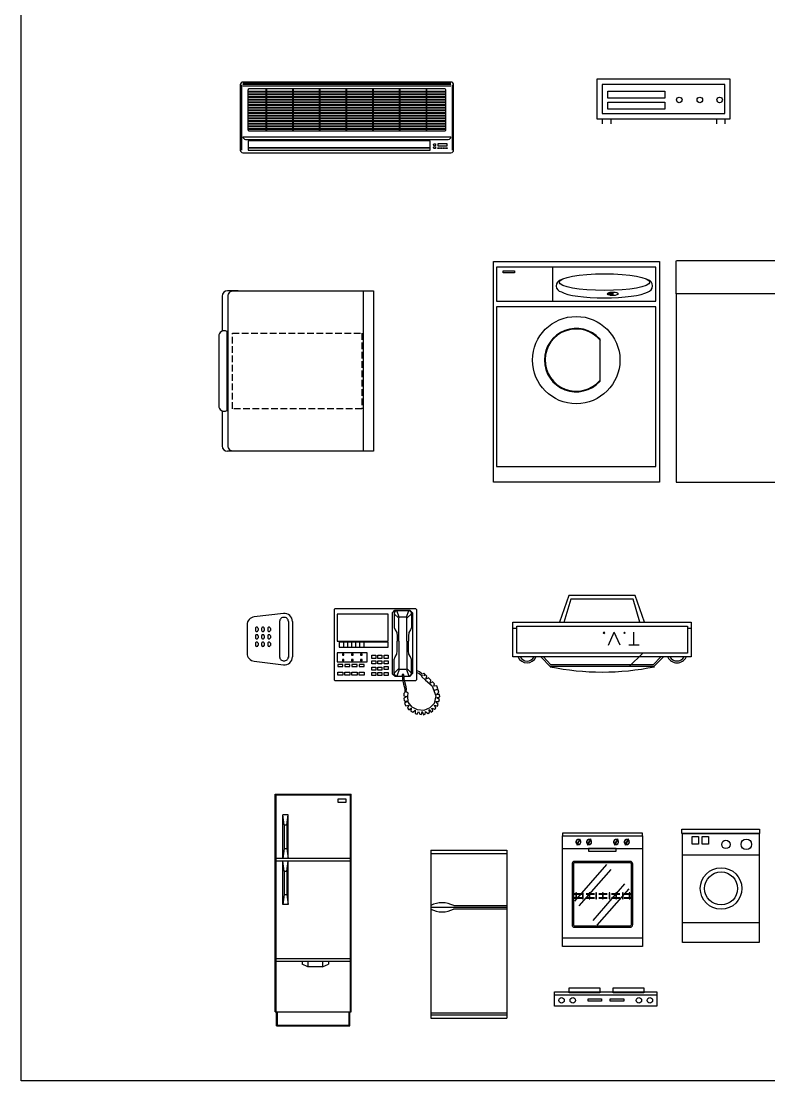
# Model space of a CAD drawing. Extents: x -42728 to 99010, y -18674 to 47645.
# Drawn here: x 39780 to 42583, y 21483 to 25458 of the extents above; entities that cross this region are included whole.
import ezdxf
from ezdxf.enums import TextEntityAlignment as Align

# ---------------------------------------------------------------- set-up
doc = ezdxf.new("R2010")
doc.units = 0
doc.header["$LTSCALE"] = 100
doc.header["$MEASUREMENT"] = 0
doc.linetypes.add('DASH', pattern=[0.35, 0.25, -0.1])
doc.linetypes.add('HIDDEN', pattern=[9.525, 6.35, -3.175])
doc.layers.get('0').update_dxf_attribs({"linetype": 'CONTINUOUS'})
for name, color, linetype in [('00-ELE', 2, 'CONTINUOUS'), ('1', 1, 'CONTINUOUS'), ('2', 3, 'CONTINUOUS'), ('A-FURN', 7, 'CONTINUOUS'), ('ELEC', 7, 'CONTINUOUS'), ('NEW', 140, 'CONTINUOUS'), ('PUB_TEXT', 7, 'CONTINUOUS'), ('SAN', 1, 'CONTINUOUS'), ('WINDOW', 2, 'CONTINUOUS'), ('图层4', 4, 'CONTINUOUS'), ('家具', 223, 'CONTINUOUS'), ('家具细线', 8, 'CONTINUOUS'), ('电气', 2, 'CONTINUOUS')]:
    doc.layers.add(name, color=color, linetype=linetype)
doc.styles.add('COMPLEX', font='COMPLEX')

# ---------------------------------------------------------------- blocks, each defined once
blk = doc.blocks.new('A$C632E1B25')
at = {"layer": '图层4'}
for p, q in [((0, 235.8), (20, 235.8)), ((935.1, 235.8), (955.1, 235.8)), ((622.1, 29.2), (694.8, 101.9))]:
    blk.add_line(p, q, dxfattribs=at)
at = {"layer": '家具细线'}
for p, q in [((298.7, 410), (249.9, 266.8)), ((655.1, 410), (298.7, 410)), ((703.8, 266.8), (655.1, 410)), ((309.6, 390), (272.4, 264.9)), ((644.1, 390), (309.6, 390)), ((680.3, 266.5), (644.1, 390)), ((0, 266.5), (955.1, 266.5)), ((0, 81.9), (0, 266.5)), ((20, 246.5), (935.1, 246.5)), ((20, 101.9), (20, 246.5)), ((935.1, 246.5), (935.1, 101.9)), ((955.1, 266.5), (955.1, 81.9)), ((955.1, 81.9), (0, 81.9)), ((935.1, 101.9), (20, 101.9)), ((199.4, 29.2), (150.6, 79.9)), ((203.7, 39.2), (162.9, 81.6)), ((791.6, 81.7), (750.7, 39.2)), ((803.8, 79.9), (754.9, 29.2)), ((754.9, 29.2), (199.4, 29.2)), ((750.7, 39.2), (203.7, 39.2))]:
    blk.add_line(p, q, dxfattribs=at)
for centre, radius, start, end in [((75.4, 101.2), 52.2, 204.162, 335.838), ((75.4, 101.2), 42.2, 208.5636, 332.8982), ((878.6, 103.2), 54.1, 205.5026, 334.4974), ((878.6, 103.2), 44.1, 210.0485, 330.7602), ((478, 1386.9), 1386.9, 258.3881, 281.6119)]:
    blk.add_arc(centre, radius, start, end, dxfattribs=at)
at = {"layer": '家具细线', "style": 'COMPLEX', "width": 1.227223}
blk.add_text('T.V.', height=69.47, rotation=180, dxfattribs=at).set_placement((679.2, 212.8), (468, 212.8), align=Align.FIT)
blk = doc.blocks.new('A$C6A691AAF')
at = {"layer": '00-ELE', "xscale": 0.7, "yscale": 0.7, "zscale": 0.7}
blk.add_blockref('A$C632E1B25', (0, -19.9), dxfattribs=at)
blk = doc.blocks.new('洗衣机正面')
at = {"color": 4}
for p, q in [((-311.5, 827.3), (311.5, 827.3)), ((-311.5, 0), (-311.5, 827.3)), ((297.4, 806.7), (-299.7, 806.7)), ((-299.7, 806.7), (-299.7, 679.4)), ((-89.2, 679.4), (-89.2, 806.7)), ((297.4, 679.4), (297.4, 806.7)), ((311.5, 827.3), (311.5, 0)), ((-275, 785.1), (-275, 793.2)), ((-275, 793.2), (-232.9, 793.2)), ((-232.9, 785.1), (-275, 785.1)), ((-232.9, 793.2), (-232.9, 785.1)), ((-299.7, 679.4), (297.4, 679.4)), ((136.5, 713.1), (136.5, 700.2)), ((297.4, 658.1), (-299.7, 658.1)), ((-299.7, 658.1), (-299.7, 58.3)), ((297.4, 58.3), (297.4, 658.1)), ((87.3, 537.6), (87.3, 378.3)), ((-299.7, 58.3), (297.4, 58.3)), ((311.5, 0), (-311.5, 0))]:
    blk.add_line(p, q, dxfattribs=at)
at = {"color": 9}
for p, q in [((116.3, 706.9), (119.6, 710.2)), ((119.2, 703.3), (116.3, 706.2)), ((121.6, 702.3), (116.4, 707.5)), ((116.5, 705.7), (121.9, 711.2)), ((117, 704.9), (123.9, 711.7)), ((123.7, 701.7), (117, 708.4)), ((125.5, 701.2), (117.7, 709.1)), ((117.8, 704.2), (125.7, 712.2)), ((127.2, 700.9), (118.5, 709.6)), ((118.6, 703.6), (127.5, 712.5)), ((128.9, 700.7), (119.4, 710.2)), ((119.5, 703.1), (129.1, 712.7)), ((130.5, 700.5), (120.4, 710.6)), ((120.5, 702.7), (130.7, 712.9)), ((132, 700.4), (121.4, 711)), ((121.5, 702.3), (132.2, 713)), ((133.5, 700.3), (122.5, 711.3)), ((122.6, 702), (133.7, 713.1)), ((135, 700.2), (123.6, 711.7)), ((123.7, 701.7), (135.2, 713.1)), ((136.4, 700.2), (124.7, 711.9)), ((124.9, 701.4), (136.5, 713)), ((136.5, 701.6), (125.9, 712.2)), ((126, 701.1), (136.5, 711.6)), ((136.5, 703), (127.1, 712.4)), ((127.2, 700.9), (136.5, 710.2)), ((136.5, 704.4), (128.3, 712.6)), ((128.5, 700.7), (136.5, 708.8)), ((136.5, 705.8), (129.5, 712.8)), ((129.7, 700.6), (136.5, 707.3)), ((136.5, 707.2), (130.8, 712.9)), ((131, 700.4), (136.5, 705.9)), ((136.5, 708.7), (132.1, 713)), ((132.3, 700.3), (136.5, 704.5)), ((136.5, 710.1), (133.5, 713.1)), ((133.6, 700.3), (136.5, 703.1)), ((136.5, 711.5), (134.8, 713.1)), ((135, 700.2), (136.5, 701.7)), ((136.5, 712.9), (136.2, 713.1)), ((136.4, 700.2), (136.5, 700.3))]:
    blk.add_line(p, q, dxfattribs=at)
at = {"color": 4}
blk.add_circle((-1.2, 457.9), 163.8, dxfattribs=at)
for centre, radius, start, end in [((-53.1, 736.4), 23.2, 102.3971, 260.754), ((260.7, 736.5), 23.9, 283.7281, 74.7581), ((-1.2, 457.9), 119.1, 41.9838, 318.0162), ((-1.2, 457.9), 116.7, 38.9129, 319.319)]:
    blk.add_arc(centre, radius, start, end, dxfattribs=at)
for centre, major_axis, ratio in [((104.9, 750.5), (-169.4, 0), 0.184742), ((136.5, 706.7), (-20.2, 0), 0.319672)]:
    blk.add_ellipse(centre, major_axis=major_axis, ratio=ratio, dxfattribs=at)
blk.add_ellipse((104.9, 722.7), major_axis=(169.4, 0), ratio=0.184742, start_param=3.443368, end_param=5.976176, dxfattribs=at)
blk = doc.blocks.new('洗衣机侧面')
at = {"color": 4}
for p, q in [((-271.9, 706.6), (-271.9, 830.7)), ((-271.4, 831.2), (233.5, 831.2)), ((294.3, 738.7), (252.3, 818.2)), ((271.9, 727.8), (286.8, 727.8)), ((271.9, 706.6), (271.9, 727.8)), ((-271.9, 706.6), (-271.9, 0)), ((271.9, 706.6), (-271.9, 706.6)), ((271.9, 0), (271.9, 706.6)), ((271.9, 61.9), (271.9, 706.6)), ((271.9, 706.6), (298.3, 706.6)), ((298.3, 706.6), (298.3, 61.9)), ((298.3, 61.9), (271.9, 61.9)), ((-271.9, 0), (271.9, 0))]:
    blk.add_line(p, q, dxfattribs=at)
for centre, radius, start, end in [((233.5, 811.2), 20, 20.6615, 90), ((286.8, 735.8), 8, 270, 20.6615), ((304.3, 30), 32.4, 100.6232, 178.5904)]:
    blk.add_arc(centre, radius, start, end, dxfattribs=at)
blk = doc.blocks.new('XYJ02')
at = {"layer": 'ELEC'}
for name, p in [('洗衣机正面', (-311.5, 0)), ('洗衣机侧面', (334.4, 0))]:
    blk.add_blockref(name, p, dxfattribs=at)
blk = doc.blocks.new('XYJ03')
at = {"layer": 'PUB_TEXT', "color": 2}
for p, q in [((-567.3, 281), (-567.3, 149.6)), ((-507, 301), (-547.3, 301)), ((-567.3, -149.6), (-567.3, -281)), ((-485.7, -301), (-547.3, -301))]:
    blk.add_line(p, q, dxfattribs=at)
at = {"layer": 'PUB_TEXT', "color": 3}
blk.add_line((-38.2, 301), (-38.2, -301), dxfattribs=at)
at = {"layer": 'PUB_TEXT', "color": 2}
blk.add_lwpolyline([(0, -301), (-524.9, -301, -0.414214), (-544.9, -281), (-544.9, 281, -0.414214), (-524.9, 301), (0, 301)], format="xyb", close=True, dxfattribs=at)
at = {"layer": 'PUB_TEXT', "color": 3}
blk.add_lwpolyline([(-549.1, -147.7), (-549.1, 0), (-549.1, 147.7), (-550.3, 148.3, 0.574399), (-580.1, 130.9), (-580.1, 0), (-580.1, -130.9, 0.574399), (-550.3, -148.3)], format="xyb", close=True, dxfattribs=at)
at = {"layer": 'PUB_TEXT', "color": 4, "linetype": 'DASH'}
blk.add_lwpolyline([(-528.6, -141.9), (-528.6, 141.9), (-44.1, 141.9), (-44.1, -141.9)], close=True, dxfattribs=at)
at = {"layer": 'PUB_TEXT', "color": 2}
for centre, start, end in [((-547.3, 281), 90, 180), ((-547.3, -281), 180, 270)]:
    blk.add_arc(centre, 20, start, end, dxfattribs=at)
blk = doc.blocks.new('A$C68023722')
at = {"layer": '2', "color": 9}
for p, q in [((20.2, 18.2), (20.2, 0)), ((51.7, 18.2), (51.7, 0)), ((448.3, 18.2), (448.3, 0)), ((479.8, 18.2), (479.8, 0))]:
    blk.add_line(p, q, dxfattribs=at)
for points in [[(0, 166.8), (0, 18.2), (500, 18.2), (500, 166.8)], [(20, 146.8), (20, 38.2), (480, 38.2), (480, 146.8)], [(41.2, 122.3), (254.4, 122.3), (254.4, 96), (41.2, 96)], [(41.2, 81), (254.4, 81), (254.4, 54.7), (41.2, 54.7)]]:
    blk.add_lwpolyline(points, close=True, dxfattribs=at)
for centre in [(308.8, 89.4), (385.9, 89.4), (460.1, 89.4)]:
    blk.add_circle(centre, 10.3, dxfattribs=at)
blk = doc.blocks.new('KT01')
h = blk.add_hatch()
h.set_pattern_fill('U', color=9, scale=100, angle=90, style=0, pattern_type=0)
h.set_pattern_definition([(90, (-1, 80.81), (-100, 6e-15), [])])
h.paths.add_polyline_path([(369, 88.8), (-371, 88.8), (-371, 85.8, 0.414214), (-366, 80.8), (364, 80.8, 0.414214), (369, 85.8)])
h.paths.add_polyline_path([(369, 98.8), (-371, 98.8), (-371, 90.8), (369, 90.8)])
h.paths.add_polyline_path([(369, 108.8), (-371, 108.8), (-371, 100.8), (369, 100.8)])
h.paths.add_polyline_path([(369, 118.8), (-371, 118.8), (-371, 110.8), (369, 110.8)])
h.paths.add_polyline_path([(369, 128.8), (-371, 128.8), (-371, 120.8), (369, 120.8)])
h.paths.add_polyline_path([(369, 138.8), (-371, 138.8), (-371, 130.8), (369, 130.8)])
h.paths.add_polyline_path([(369, 148.8), (-371, 148.8), (-371, 140.8), (369, 140.8)])
h.paths.add_polyline_path([(369, 158.8), (-371, 158.8), (-371, 150.8), (369, 150.8)])
h.paths.add_polyline_path([(369, 168.8), (-371, 168.8), (-371, 160.8), (369, 160.8)])
h.paths.add_polyline_path([(369, 178.8), (-371, 178.8), (-371, 170.8), (369, 170.8)])
h.paths.add_polyline_path([(369, 188.8), (-371, 188.8), (-371, 180.8), (369, 180.8)])
h.paths.add_polyline_path([(369, 198.8), (-371, 198.8), (-371, 190.8), (369, 190.8)])
h.paths.add_polyline_path([(369, 208.8), (-371, 208.8), (-371, 200.8), (369, 200.8)])
h.paths.add_polyline_path([(369, 218.8), (-371, 218.8), (-371, 210.8), (369, 210.8)])
h.paths.add_polyline_path([(369, 228.8), (-371, 228.8), (-371, 220.8), (369, 220.8)])
h.paths.add_polyline_path([(364, 240.8), (-366, 240.8, 0.414214), (-371, 235.8), (-371, 230.8), (369, 230.8), (369, 235.8, 0.414214)])
h = blk.add_hatch()
h.set_pattern_fill('U', color=9, scale=100, angle=90, style=0, pattern_type=0)
h.set_pattern_definition([(90, (1, 80.81), (-100, 6e-15), [])])
h.paths.add_polyline_path([(371, 88.8), (-369, 88.8), (-369, 85.8, 0.414214), (-364, 80.8), (366, 80.8, 0.414214), (371, 85.8)])
h.paths.add_polyline_path([(371, 98.8), (-369, 98.8), (-369, 90.8), (371, 90.8)])
h.paths.add_polyline_path([(371, 108.8), (-369, 108.8), (-369, 100.8), (371, 100.8)])
h.paths.add_polyline_path([(371, 118.8), (-369, 118.8), (-369, 110.8), (371, 110.8)])
h.paths.add_polyline_path([(371, 128.8), (-369, 128.8), (-369, 120.8), (371, 120.8)])
h.paths.add_polyline_path([(371, 138.8), (-369, 138.8), (-369, 130.8), (371, 130.8)])
h.paths.add_polyline_path([(371, 148.8), (-369, 148.8), (-369, 140.8), (371, 140.8)])
h.paths.add_polyline_path([(371, 158.8), (-369, 158.8), (-369, 150.8), (371, 150.8)])
h.paths.add_polyline_path([(371, 168.8), (-369, 168.8), (-369, 160.8), (371, 160.8)])
h.paths.add_polyline_path([(371, 178.8), (-369, 178.8), (-369, 170.8), (371, 170.8)])
h.paths.add_polyline_path([(371, 188.8), (-369, 188.8), (-369, 180.8), (371, 180.8)])
h.paths.add_polyline_path([(371, 198.8), (-369, 198.8), (-369, 190.8), (371, 190.8)])
h.paths.add_polyline_path([(371, 208.8), (-369, 208.8), (-369, 200.8), (371, 200.8)])
h.paths.add_polyline_path([(371, 218.8), (-369, 218.8), (-369, 210.8), (371, 210.8)])
h.paths.add_polyline_path([(371, 228.8), (-369, 228.8), (-369, 220.8), (371, 220.8)])
h.paths.add_polyline_path([(366, 240.8), (-364, 240.8, 0.414214), (-369, 235.8), (-369, 230.8), (371, 230.8), (371, 235.8, 0.414214)])
at = {"color": 9}
for p, q in [((-395, 255), (-395, 10)), ((-390, 263.8), (390, 263.8)), ((-390, 262.2), (390, 262.2)), ((-390, 260.5), (390, 260.5)), ((-390, 257.3), (390, 257.3)), ((-390, 251.5), (390, 251.5)), ((395, 255), (395, 10)), ((-370, 230.8), (370, 230.8)), ((-370, 228.8), (370, 228.8)), ((-370, 220.8), (370, 220.8)), ((-370, 218.8), (370, 218.8)), ((-370, 210.8), (370, 210.8)), ((-370, 208.8), (370, 208.8)), ((-370, 200.8), (370, 200.8)), ((-370, 198.8), (370, 198.8)), ((-370, 190.8), (370, 190.8)), ((-370, 188.8), (370, 188.8)), ((-370, 180.8), (370, 180.8)), ((-370, 178.8), (370, 178.8)), ((-370, 170.8), (370, 170.8)), ((-370, 168.8), (370, 168.8)), ((-370, 160.8), (370, 160.8)), ((-370, 158.8), (370, 158.8)), ((-370, 150.8), (370, 150.8)), ((-370, 148.8), (370, 148.8)), ((-370, 140.8), (370, 140.8)), ((-370, 138.8), (370, 138.8)), ((-370, 130.8), (370, 130.8)), ((-370, 128.8), (370, 128.8)), ((-370, 120.8), (370, 120.8)), ((-370, 118.8), (370, 118.8)), ((-370, 110.8), (370, 110.8)), ((-370, 108.8), (370, 108.8)), ((-370, 100.8), (370, 100.8)), ((-370, 98.8), (370, 98.8)), ((-370, 90.8), (370, 90.8)), ((-370, 88.8), (370, 88.8)), ((-390, 60), (390, 60)), ((-380, 50), (380, 50))]:
    blk.add_line(p, q, dxfattribs=at)
at = {"color": 2}
blk.add_lwpolyline([(-390, 0), (390, 0, 0.414214), (400, 10), (400, 255, 0.414214), (390, 265), (-390, 265, 0.414214), (-400, 255), (-400, 10, 0.414214)], format="xyb", close=True, dxfattribs=at)
at = {"color": 9}
blk.add_lwpolyline([(-365, 240.8), (365, 240.8, -0.414214), (370, 235.8), (370, 85.8, -0.414214), (365, 80.8), (-365, 80.8, -0.414214), (-370, 85.8), (-370, 235.8, -0.414214)], format="xyb", close=True, dxfattribs=at)
for points in [[(-370, 45), (-370, 10), (311.9, 10), (311.9, 45)], [(341, 26.1), (375.5, 26.1), (375.5, 33.8), (341, 33.8)], [(341, 18.7), (347, 18.7), (347, 16.4), (341, 16.4)], [(350.6, 18.7), (356.6, 18.7), (356.6, 16.4), (350.6, 16.4)], [(360.2, 18.7), (366.2, 18.7), (366.2, 16.4), (360.2, 16.4)], [(369.5, 18.7), (375.6, 18.7), (375.6, 16.4), (369.5, 16.4)]]:
    blk.add_lwpolyline(points, close=True, dxfattribs=at)
for points in [[(-370, 20), (311.9, 20)], [(-370, 18), (311.9, 18)]]:
    blk.add_lwpolyline(points, dxfattribs=at)
for centre in [(328.7, 30.2), (328.7, 19)]:
    blk.add_circle(centre, 3.75, dxfattribs=at)
for centre, start, end in [((-380, 60), 180, 270), ((380, 60), 270, 0)]:
    blk.add_arc(centre, 10, start, end, dxfattribs=at)
blk.add_solid([(341, 18.7), (341, 16.4), (347, 18.7), (347, 16.4)], dxfattribs=at)
blk = doc.blocks.new('A$C70887222')
at = {"layer": '电气', "color": 4, "linetype": 'ByBlock'}
for p, q in [((3.9, 398, 0), (0.1, 394.2, 0)), ((3.9, 398, 0), (304.9, 397.9, 0)), ((304.9, 397.9, 0), (308.7, 394.1, 0)), ((0.1, 394.2, 0), (0, 131.3, 0)), ((308.7, 394.1, 0), (308.6, 131.2, 0)), ((0, 131.3, 0), (3.8, 127.5, 0)), ((257.1, 127.4, 0), (3.8, 127.5, 0)), ((304.8, 127.4, 0), (263.7, 127.4, 0)), ((308.6, 131.2, 0), (304.8, 127.4, 0))]:
    blk.add_line(p, q, dxfattribs=at)
at = {"layer": '电气', "color": 3, "linetype": 'ByBlock'}
for p, q in [((202, 377, 0), (11.5, 377, 0)), ((11.5, 377, 0), (11.5, 276.1, 0)), ((202, 276, 0), (202, 377, 0)), ((219.1, 382.7, 0), (226.7, 392.2, 0)), ((219.1, 152.2, 0), (219.1, 382.7, 0)), ((226.7, 386.5, 0), (224.8, 378.9, 0)), ((224.8, 378.9, 0), (242, 361.8, 0)), ((224.8, 378.9, 0), (224.8, 327.5, 0)), ((226.7, 392.2, 0), (283.9, 392.2, 0)), ((234.4, 390.3, 0), (226.7, 386.5, 0)), ((243.9, 365.6, 0), (234.4, 390.3, 0)), ((234.4, 390.3, 0), (280.1, 390.3, 0)), ((242, 361.8, 0), (243.9, 365.6, 0)), ((242, 276, 0), (242, 361.8, 0)), ((270.6, 365.6, 0), (243.9, 365.6, 0)), ((270.6, 365.6, 0), (280.1, 390.3, 0)), ((272.5, 361.8, 0), (270.6, 365.6, 0)), ((272.4, 276, 0), (272.5, 361.8, 0)), ((289.6, 378.9, 0), (272.5, 361.8, 0)), ((280.1, 390.3, 0), (287.7, 386.5, 0)), ((283.9, 392.2, 0), (293.4, 382.7, 0)), ((287.7, 386.5, 0), (289.6, 378.9, 0)), ((289.6, 378.9, 0), (289.6, 327.5, 0)), ((293.4, 382.7, 0), (293.4, 154.1, 0)), ((224.8, 327.5, 0), (228.6, 317.9, 0)), ((228.6, 317.9, 0), (234.4, 308.4, 0)), ((289.6, 327.5, 0), (285.8, 317.9, 0)), ((234.4, 308.4, 0), (236.3, 295.1, 0)), ((236.3, 295.1, 0), (236.2, 276, 0)), ((280.1, 308.4, 0), (278.2, 295.1, 0)), ((278.2, 295.1, 0), (278.2, 276, 0)), ((285.8, 317.9, 0), (280.1, 308.4, 0)), ((11.5, 276.1, 0), (202, 276, 0)), ((202, 272.2, 0), (19.1, 272.3, 0)), ((19.1, 272.3, 0), (19.1, 253.2, 0)), ((19.1, 253.2, 0), (202, 253.2, 0)), ((34.3, 272.3, 0), (34.3, 253.2, 0)), ((49.6, 272.3, 0), (49.6, 253.2, 0)), ((64.8, 272.3, 0), (64.8, 253.2, 0)), ((80, 272.3, 0), (80, 253.2, 0)), ((95.3, 272.3, 0), (95.3, 253.2, 0)), ((110.5, 272.3, 0), (110.5, 253.2, 0)), ((202, 253.2, 0), (202, 272.2, 0)), ((234.3, 226.5, 0), (236.2, 239.8, 0)), ((236.2, 239.8, 0), (236.2, 276, 0)), ((242, 276, 0), (241.9, 173.2, 0)), ((272.4, 276, 0), (272.4, 173.2, 0)), ((278.2, 239.8, 0), (278.2, 276, 0)), ((280.1, 226.5, 0), (278.2, 239.8, 0)), ((11.5, 232.3, 0), (11.4, 198, 0)), ((123.8, 232.2, 0), (11.5, 232.3, 0)), ((36.2, 228.5, 0), (30.5, 228.5, 0)), ((30.5, 228.5, 0), (30.5, 222.7, 0)), ((30.5, 222.7, 0), (36.2, 222.7, 0)), ((30.5, 207.5, 0), (30.5, 201.8, 0)), ((36.2, 207.5, 0), (30.5, 207.5, 0)), ((30.5, 201.8, 0), (36.2, 201.8, 0)), ((36.2, 222.7, 0), (36.2, 228.5, 0)), ((36.2, 201.8, 0), (36.2, 207.5, 0)), ((64.8, 228.4, 0), (64.8, 222.7, 0)), ((70.5, 228.4, 0), (64.8, 228.4, 0)), ((64.8, 222.7, 0), (70.5, 222.7, 0)), ((64.8, 207.5, 0), (64.8, 201.8, 0)), ((70.5, 207.5, 0), (64.8, 207.5, 0)), ((64.8, 201.8, 0), (70.5, 201.8, 0)), ((70.5, 222.7, 0), (70.5, 228.4, 0)), ((70.5, 201.8, 0), (70.5, 207.5, 0)), ((99.1, 228.4, 0), (99.1, 222.7, 0)), ((104.8, 228.4, 0), (99.1, 228.4, 0)), ((99.1, 222.7, 0), (104.8, 222.7, 0)), ((99.1, 207.5, 0), (99.1, 201.8, 0)), ((104.8, 207.5, 0), (99.1, 207.5, 0)), ((99.1, 201.8, 0), (104.8, 201.8, 0)), ((104.8, 222.7, 0), (104.8, 228.4, 0)), ((104.8, 201.8, 0), (104.8, 207.5, 0)), ((123.8, 198, 0), (123.8, 232.2, 0)), ((141, 222.7, 0), (156.2, 222.7, 0)), ((141, 211.3, 0), (141, 222.7, 0)), ((156.2, 211.3, 0), (141, 211.3, 0)), ((141, 201.8, 0), (156.2, 201.8, 0)), ((141, 190.3, 0), (141, 201.8, 0)), ((156.2, 222.7, 0), (156.2, 211.3, 0)), ((156.2, 201.8, 0), (156.2, 190.3, 0)), ((163.8, 211.3, 0), (163.8, 222.7, 0)), ((163.8, 222.7, 0), (179.1, 222.7, 0)), ((179.1, 211.3, 0), (163.8, 211.3, 0)), ((163.8, 201.8, 0), (179.1, 201.8, 0)), ((163.8, 190.3, 0), (163.8, 201.8, 0)), ((179.1, 222.7, 0), (179.1, 211.3, 0)), ((179.1, 201.8, 0), (179.1, 190.3, 0)), ((186.7, 222.7, 0), (201.9, 222.7, 0)), ((186.7, 211.3, 0), (186.7, 222.7, 0)), ((201.9, 211.3, 0), (186.7, 211.3, 0)), ((186.7, 201.8, 0), (201.9, 201.7, 0)), ((186.7, 190.3, 0), (186.7, 201.8, 0)), ((201.9, 222.7, 0), (201.9, 211.3, 0)), ((201.9, 201.7, 0), (201.9, 190.3, 0)), ((224.8, 207.5, 0), (228.6, 217, 0)), ((224.8, 156, 0), (224.8, 207.5, 0)), ((228.6, 217, 0), (234.3, 226.5, 0)), ((285.8, 217, 0), (280.1, 226.5, 0)), ((289.6, 207.4, 0), (285.8, 217, 0)), ((289.6, 156, 0), (289.6, 207.4, 0)), ((11.4, 198, 0), (123.8, 198, 0)), ((32.4, 188.4, 0), (13.3, 188.5, 0)), ((13.3, 188.5, 0), (13.3, 180.8, 0)), ((13.3, 180.8, 0), (32.4, 180.8, 0)), ((13.3, 148.4, 0), (13.3, 159.9, 0)), ((13.3, 159.9, 0), (32.4, 159.9, 0)), ((32.4, 180.8, 0), (32.4, 188.4, 0)), ((32.4, 159.9, 0), (32.4, 148.4, 0)), ((59.1, 188.4, 0), (40, 188.4, 0)), ((40, 188.4, 0), (40, 180.8, 0)), ((40, 180.8, 0), (59.1, 180.8, 0)), ((40, 148.4, 0), (40, 159.9, 0)), ((40, 159.9, 0), (59.1, 159.9, 0)), ((59.1, 180.8, 0), (59.1, 188.4, 0)), ((59.1, 159.9, 0), (59.1, 148.4, 0)), ((85.7, 188.4, 0), (66.7, 188.4, 0)), ((66.7, 188.4, 0), (66.7, 180.8, 0)), ((66.7, 180.8, 0), (85.7, 180.8, 0)), ((66.7, 148.4, 0), (66.7, 159.9, 0)), ((66.7, 159.9, 0), (85.7, 159.9, 0)), ((85.7, 180.8, 0), (85.7, 188.4, 0)), ((85.7, 159.9, 0), (85.7, 148.4, 0)), ((93.3, 148.4, 0), (93.4, 159.9, 0)), ((93.4, 188.4, 0), (93.4, 180.8, 0)), ((112.4, 188.4, 0), (93.4, 188.4, 0)), ((93.4, 180.8, 0), (112.4, 180.8, 0)), ((93.4, 159.9, 0), (112.4, 159.9, 0)), ((112.4, 180.8, 0), (112.4, 188.4, 0)), ((112.4, 159.9, 0), (112.4, 148.4, 0)), ((156.2, 190.3, 0), (141, 190.3, 0)), ((141, 167.5, 0), (141, 178.9, 0)), ((141, 178.9, 0), (156.2, 178.9, 0)), ((156.2, 167.5, 0), (141, 167.5, 0)), ((156.2, 178.9, 0), (156.2, 167.5, 0)), ((179.1, 190.3, 0), (163.8, 190.3, 0)), ((163.8, 167.5, 0), (163.8, 178.9, 0)), ((163.8, 178.9, 0), (179.1, 178.9, 0)), ((179.1, 167.5, 0), (163.8, 167.5, 0)), ((179.1, 178.9, 0), (179.1, 167.5, 0)), ((201.9, 190.3, 0), (186.7, 190.3, 0)), ((186.7, 169.4, 0), (186.7, 180.8, 0)), ((186.7, 180.8, 0), (201.9, 180.8, 0)), ((201.9, 169.4, 0), (186.7, 169.4, 0)), ((201.9, 180.8, 0), (201.9, 169.4, 0)), ((224.8, 156, 0), (241.9, 173.2, 0)), ((243.8, 169.4, 0), (234.3, 144.6, 0)), ((241.9, 173.2, 0), (243.8, 169.4, 0)), ((270.5, 169.4, 0), (243.8, 169.4, 0)), ((272.4, 173.2, 0), (270.5, 169.4, 0)), ((270.5, 169.4, 0), (280, 144.6, 0)), ((289.6, 156, 0), (272.4, 173.2, 0)), ((320, 161.3, 0), (308.6, 165.5, 0)), ((325.4, 155.9, 0), (320, 161.3, 0)), ((32.4, 148.4, 0), (13.3, 148.4, 0)), ((59.1, 148.4, 0), (40, 148.4, 0)), ((85.7, 148.4, 0), (66.7, 148.4, 0)), ((112.4, 148.4, 0), (93.3, 148.4, 0)), ((141, 157.9, 0), (156.2, 157.9, 0)), ((141, 146.5, 0), (141, 157.9, 0)), ((156.2, 146.5, 0), (141, 146.5, 0)), ((156.2, 157.9, 0), (156.2, 146.5, 0)), ((163.8, 157.9, 0), (179.1, 157.9, 0)), ((163.8, 146.5, 0), (163.8, 157.9, 0)), ((179.1, 146.5, 0), (163.8, 146.5, 0)), ((179.1, 157.9, 0), (179.1, 146.5, 0)), ((186.7, 146.5, 0), (186.7, 157.9, 0)), ((186.7, 157.9, 0), (201.9, 157.9, 0)), ((201.9, 146.5, 0), (186.7, 146.5, 0)), ((201.9, 157.9, 0), (201.9, 146.5, 0)), ((228.6, 142.7, 0), (219.1, 152.2, 0)), ((226.7, 148.4, 0), (224.8, 156, 0)), ((234.3, 144.6, 0), (226.7, 148.4, 0)), ((255.4, 142.7, 0), (228.6, 142.7, 0)), ((234.3, 144.6, 0), (255.4, 144.6, 0)), ((261, 150.3, 0), (255.3, 150.3, 0)), ((255.3, 150.3, 0), (255.5, 133.9, 0)), ((255.5, 133.9, 0), (260.2, 114.6, 0)), ((262.1, 135, 0), (261, 150.3, 0)), ((261.4, 144.6, 0), (280, 144.6, 0)), ((283.8, 142.7, 0), (261.5, 142.7, 0)), ((264.8, 122.7, 0), (262.1, 135, 0)), ((269.4, 104.6, 0), (264.8, 122.7, 0)), ((280, 144.6, 0), (287.7, 148.4, 0)), ((293.4, 154.1, 0), (283.8, 142.7, 0)), ((287.7, 148.4, 0), (289.6, 156, 0)), ((308.6, 157.9, 0), (317, 155.6, 0)), ((317, 155.6, 0), (324.7, 149.5, 0)), ((324.7, 149.5, 0), (326.8, 146.8, 0)), ((329.4, 152.2, 0), (325.4, 155.9, 0)), ((330.8, 147.2, 0), (326.8, 143.1, 0)), ((326.8, 146.8, 0), (330.8, 147.2, 0)), ((326.8, 143.1, 0), (342.2, 129.4, 0)), ((336.5, 154.9, 0), (329.4, 152.2, 0)), ((339.8, 151.5, 0), (336.5, 154.9, 0)), ((337.2, 145.8, 0), (339.8, 151.5, 0)), ((341.9, 149.5, 0), (337.2, 145.8, 0)), ((346.9, 144.1, 0), (341.9, 149.5, 0)), ((342.2, 129.4, 0), (367.4, 107.9, 0)), ((342.9, 133.1, 0), (346.9, 144.1, 0)), ((353.3, 138.4, 0), (342.9, 133.1, 0)), ((362, 130, 0), (353.3, 138.4, 0)), ((360, 118, 0), (362, 130, 0)), ((368.7, 123.3, 0), (360, 118, 0)), ((376.1, 115.6, 0), (368.7, 123.3, 0)), ((260.2, 114.6, 0), (264.8, 96.5, 0)), ((261.3, 79.9, 0), (260.5, 70.6, 0)), ((265.6, 84.1, 0), (261.3, 79.9, 0)), ((264.8, 96.5, 0), (264.4, 86.4, 0)), ((264.4, 86.4, 0), (265.6, 84.1, 0)), ((270.6, 95.3, 0), (269.4, 104.6, 0)), ((270.2, 85.3, 0), (270.6, 95.3, 0)), ((277.1, 80.3, 0), (270.2, 85.3, 0)), ((275.6, 71.4, 0), (277.1, 80.3, 0)), ((367.7, 107.2, 0), (380.4, 71, 0)), ((373.1, 107.2, 0), (376.1, 115.6, 0)), ((384.7, 108.4, 0), (373.1, 107.2, 0)), ((377, 92.6, 0), (388.1, 96.8, 0)), ((389.3, 93, 0), (377, 92.6, 0)), ((383.9, 76.4, 0), (392, 84.1, 0)), ((388.1, 96.8, 0), (384.7, 108.4, 0)), ((392, 84.1, 0), (389.3, 93, 0)), ((260.5, 70.6, 0), (271.7, 68.7, 0)), ((271.7, 68.7, 0), (260.9, 62.1, 0)), ((260.9, 62.1, 0), (261.7, 51.7, 0)), ((261.7, 51.7, 0), (274, 50.5, 0)), ((274, 50.5, 0), (263.2, 42.1, 0)), ((263.2, 42.1, 0), (268.2, 33.2, 0)), ((277.5, 47.1, 0), (275.6, 71.4, 0)), ((292.1, 28.6, 0), (277.5, 47.1, 0)), ((375, 42, 0), (358.1, 25.5, 0)), ((380.4, 71, 0), (375, 42, 0)), ((390.1, 39.7, 0), (380.8, 50.1, 0)), ((380.8, 50.1, 0), (392.8, 49.8, 0)), ((394.3, 76.4, 0), (383.9, 76.4, 0)), ((384.3, 63.3, 0), (396.2, 66.7, 0)), ((394.3, 57.5, 0), (384.3, 63.3, 0)), ((392.8, 49.8, 0), (394.3, 57.5, 0)), ((396.2, 66.7, 0), (394.3, 76.4, 0)), ((268.2, 33.2, 0), (279.8, 35.5, 0)), ((279.8, 35.5, 0), (274.4, 24.7, 0)), ((274.4, 24.7, 0), (280.2, 17.8, 0)), ((280.2, 17.8, 0), (289.1, 24.3, 0)), ((289.1, 24.3, 0), (287.5, 13.9, 0)), ((287.5, 13.9, 0), (294.8, 9.3, 0)), ((312.6, 17.7, 0), (292.1, 28.6, 0)), ((294.8, 9.3, 0), (304.1, 17, 0)), ((304.1, 17, 0), (302.9, 4.2, 0)), ((302.9, 4.2, 0), (311, 1.9, 0)), ((311, 1.9, 0), (316, 12.3, 0)), ((335.7, 15.8, 0), (312.6, 17.7, 0)), ((316, 12.3, 0), (320.7, 1.9, 0)), ((320.7, 1.9, 0), (327.2, 1.2, 0)), ((327.2, 1.2, 0), (329.9, 12.3, 0)), ((329.9, 12.3, 0), (334.2, 0, 0)), ((334.2, 0, 0), (341.5, 1.9, 0)), ((358.1, 25.5, 0), (335.7, 15.8, 0)), ((341.5, 1.9, 0), (341.9, 12.3, 0)), ((341.9, 12.3, 0), (350.7, 4.6, 0)), ((350.7, 4.6, 0), (356.9, 7.7, 0)), ((355.7, 19.3, 0), (363.8, 9.3, 0)), ((356.9, 7.7, 0), (355.7, 19.3, 0)), ((363.8, 9.3, 0), (370, 14.7, 0)), ((365.4, 25.1, 0), (376.2, 20.4, 0)), ((370, 14.7, 0), (365.4, 25.1, 0)), ((375.8, 35.5, 0), (387, 32, 0)), ((381.2, 25.1, 0), (375.8, 35.5, 0)), ((376.2, 20.4, 0), (381.2, 25.1, 0)), ((387, 32, 0), (390.1, 39.7, 0))]:
    blk.add_line(p, q, dxfattribs=at)
blk = doc.blocks.new('FURN11')
at = {"layer": 'A-FURN', "color": 7}
for p, q in [((-78.5, 103.1), (-188.5, 90.1)), ((-215, 60.3), (-215, -46.3)), ((-183.8, 47.2), (-183.8, 39.4)), ((-173.9, 47.2), (-173.9, 39.4)), ((-160.8, 47.2), (-160.8, 39.4)), ((-150.9, 47.2), (-150.9, 39.4)), ((-137.8, 47.2), (-137.8, 39.4)), ((-127.9, 47.2), (-127.9, 39.4)), ((-93.2, 73.3), (-93.2, -62)), ((-60.2, 73.3), (-60.2, -62)), ((-45, 73.3), (-45, -59.3)), ((-183.8, 19.2), (-183.8, 11.4)), ((-173.9, 19.2), (-173.9, 11.4)), ((-160.8, 19.2), (-160.8, 11.4)), ((-150.9, 19.2), (-150.9, 11.4)), ((-137.8, 19.2), (-137.8, 11.4)), ((-127.9, 19.2), (-127.9, 11.4)), ((-183.8, -8.8), (-183.8, -16.6)), ((-173.9, -8.8), (-173.9, -16.6)), ((-160.8, -8.8), (-160.8, -16.6)), ((-150.9, -8.8), (-150.9, -16.6)), ((-137.8, -8.8), (-137.8, -16.6)), ((-127.9, -8.8), (-127.9, -16.6)), ((-188.5, -76.1), (-78.5, -89.1))]:
    blk.add_line(p, q, dxfattribs=at)
for centre, radius, start, end in [((-185, 60.3), 30, 96.7098, 180), ((-78.5, 73.3), 14.8, 83.2902, 180), ((-75, 73.3), 30, 0, 96.7098), ((-75, 73.3), 14.8, 0, 96.7098), ((-179.3, 47.2), 4.43, 83.2902, 180), ((-179.3, 40.2), 4.43, 180, 276.7098), ((-178.3, 47.2), 4.43, 0, 96.7098), ((-178.3, 40.2), 4.43, 263.2902, 0), ((-156.3, 47.2), 4.43, 83.2902, 180), ((-156.3, 40.2), 4.43, 180, 276.7098), ((-155.3, 47.2), 4.43, 0, 96.7098), ((-155.3, 40.2), 4.43, 263.2902, 0), ((-133.3, 47.2), 4.43, 83.2902, 180), ((-133.3, 40.2), 4.43, 180, 276.7098), ((-132.3, 47.2), 4.43, 0, 96.7098), ((-132.3, 40.2), 4.43, 263.2902, 0), ((-179.3, 19.2), 4.43, 83.2902, 180), ((-179.3, 12.2), 4.43, 180, 276.7098), ((-178.3, 19.2), 4.43, 0, 96.7098), ((-178.3, 12.2), 4.43, 263.2902, 0), ((-156.3, 19.2), 4.43, 83.2902, 180), ((-156.3, 12.2), 4.43, 180, 276.7098), ((-155.3, 19.2), 4.43, 0, 96.7098), ((-155.3, 12.2), 4.43, 263.2902, 0), ((-133.3, 19.2), 4.43, 83.2902, 180), ((-133.3, 12.2), 4.43, 180, 276.7098), ((-132.3, 19.2), 4.43, 0, 96.7098), ((-132.3, 12.2), 4.43, 263.2902, 0), ((-179.3, -8.8), 4.43, 83.2902, 180), ((-179.3, -15.8), 4.43, 180, 276.7098), ((-178.3, -8.8), 4.43, 0, 96.7098), ((-178.3, -15.8), 4.43, 263.2902, 0), ((-156.3, -8.8), 4.43, 83.2902, 180), ((-156.3, -15.8), 4.43, 180, 276.7098), ((-155.3, -8.8), 4.43, 0, 96.7098), ((-155.3, -15.8), 4.43, 263.2902, 0), ((-133.3, -8.8), 4.43, 83.2902, 180), ((-133.3, -15.8), 4.43, 180, 276.7098), ((-132.3, -8.8), 4.43, 0, 96.7098), ((-132.3, -15.8), 4.43, 263.2902, 0), ((-185, -46.3), 30, 180, 263.2902), ((-78.5, -59.3), 14.8, 180, 276.7098), ((-75, -59.3), 30, 263.2902, 0), ((-75, -59.3), 14.8, 263.2902, 0)]:
    blk.add_arc(centre, radius, start, end, dxfattribs=at)
blk = doc.blocks.new('A$C28476DF4')
for name, p in [('A$C70887222', (326.4, 0)), ('FURN11', (215, 276.6))]:
    blk.add_blockref(name, p)
blk = doc.blocks.new('A$C137C05F7')
at = {"layer": '家具', "color": 2}
for p, q in [((0, 106, 0), (0, 1740, 0)), ((0, 1740, 0), (570, 1740, 0)), ((570, 106, 0), (570, 1740, 0)), ((0, 106, 0), (10, 106, 0)), ((10, 0, 0), (10, 106, 0)), ((560, 0, 0), (560, 106, 0)), ((560, 106, 0), (570, 106, 0)), ((10, 0, 0), (560, 0, 0))]:
    blk.add_line(p, q, dxfattribs=at)
at = {"layer": '家具', "color": 9}
for p, q in [((6, 106, 0), (6, 1734, 0)), ((6, 1734, 0), (564, 1734, 0)), ((564, 106, 0), (564, 1734, 0)), ((56, 1257.2, 0), (56, 1584, 0)), ((66, 1509, 0), (56, 1584, 0)), ((96, 1584, 0), (56, 1584, 0)), ((86, 1509, 0), (96, 1584, 0)), ((96, 1257.2, 0), (96, 1584, 0)), ((66, 1509, 0), (66, 1332.2, 0)), ((66, 1509, 0), (86, 1509, 0)), ((86, 1509, 0), (86, 1332.2, 0)), ((66, 1332.2, 0), (56, 1257.2, 0)), ((66, 1332.2, 0), (86, 1332.2, 0)), ((86, 1332.2, 0), (96, 1257.2, 0)), ((564, 1257.2, 0), (6, 1257.2, 0)), ((564, 1237.2, 0), (6, 1237.2, 0)), ((96, 1257.2, 0), (56, 1257.2, 0)), ((56, 910.4, 0), (56, 1237.2, 0)), ((96, 1237.2, 0), (56, 1237.2, 0)), ((66, 1162.2, 0), (56, 1237.2, 0)), ((86, 1162.2, 0), (96, 1237.2, 0)), ((96, 910.4, 0), (96, 1237.2, 0)), ((66, 1162.2, 0), (66, 985.4, 0)), ((66, 1162.2, 0), (86, 1162.2, 0)), ((86, 1162.2, 0), (86, 985.4, 0)), ((66, 985.4, 0), (56, 910.4, 0)), ((66, 985.4, 0), (86, 985.4, 0)), ((86, 985.4, 0), (96, 910.4, 0)), ((96, 910.4, 0), (56, 910.4, 0)), ((564, 502.8, 0), (6, 502.8, 0)), ((564, 482.8, 0), (6, 482.8, 0)), ((201.7, 482.8, 0), (201.7, 462.8, 0)), ((245, 482.8, 0), (245, 442.8, 0)), ((353.4, 482.8, 0), (353.4, 442.8, 0)), ((398.4, 482.8, 0), (398.4, 462.8, 0)), ((245, 442.8, 0), (201.7, 462.8, 0)), ((353.4, 442.8, 0), (245, 442.8, 0)), ((353.4, 442.8, 0), (398.4, 462.8, 0)), ((10, 106, 0), (560, 106, 0)), ((16, 6, 0), (16, 106, 0)), ((554, 6, 0), (554, 106, 0)), ((16, 6, 0), (554, 6, 0))]:
    blk.add_line(p, q, dxfattribs=at)
at = {"layer": '家具', "color": 9, "elevation": 0}
blk.add_lwpolyline([(472.4, 1703.6), (529.8, 1703.6), (529.8, 1676.6), (472.4, 1676.6)], close=True, dxfattribs=at)
blk = doc.blocks.new('A$C32E87DAB')
at = {"layer": '00-ELE', "xscale": 0.5, "yscale": 0.5, "zscale": 0.5}
blk.add_blockref('A$C137C05F7', (0, 0), dxfattribs=at)
blk = doc.blocks.new('A$C6E521649')
at = {"layer": '家具', "color": 2}
for p, q in [((0, 1260), (570, 1260)), ((0, 1260), (0, 0)), ((570, 1260), (570, 0)), ((0, 0), (570, 0))]:
    blk.add_line(p, q, dxfattribs=at)
at = {"layer": '家具', "color": 9}
for p, q in [((0, 1235), (570, 1235)), ((0, 830.6), (570, 830.6)), ((171.1, 817.9), (570, 817.9)), ((171.9, 842.9), (570, 842.9)), ((0, 40), (570, 40)), ((0, 25), (570, 25))]:
    blk.add_line(p, q, dxfattribs=at)
for centre, start, end in [((85.5, 684.3), 61.43496, 118.24896), ((85.5, 977), 241.75104, 298.27388)]:
    blk.add_arc(centre, 180.7, start, end, dxfattribs=at)
blk = doc.blocks.new('A$C779F123D')
at = {"layer": '00-ELE', "xscale": 0.5, "yscale": 0.5, "zscale": 0.5}
blk.add_blockref('A$C6E521649', (0, 0), dxfattribs=at)
blk = doc.blocks.new('A$C4EC722E7')
at = {"layer": 'NEW'}
for p, q in [((0, 733.9), (600, 733.9)), ((0, 63.3), (600, 63.3))]:
    blk.add_line(p, q, dxfattribs=at)
at = {"layer": 'NEW', "color": 1}
for p, q in [((94.6, 340.1), (333.9, 613.8)), ((125.9, 303.9), (365.3, 577.6)), ((229.9, 195), (469.3, 468.8)), ((261.3, 158.8), (500.7, 432.5))]:
    blk.add_line(p, q, dxfattribs=at)
at = {"layer": 'NEW', "color": 1, "linetype": 'HIDDEN', "ltscale": 0.1}
for p, q in [((82.8, 396.7), (517.2, 396.7)), ((82.8, 390.8), (517.2, 390.8)), ((82.8, 367.5), (517.2, 367.5)), ((82.8, 361.7), (517.2, 361.7))]:
    blk.add_line(p, q, dxfattribs=at)
at = {"layer": 'NEW'}
for points in [[(0, 828.5), (600, 828.5), (600, 850), (0, 850)], [(0, 828.5), (600, 828.5), (600, 0), (0, 0)], [(106.1, 763.5), (110.6, 760.9), (134.6, 802.4), (130.1, 805)], [(186.5, 763.5), (191, 760.9), (215, 802.4), (210.5, 805)], [(388.7, 763.5), (393.2, 760.9), (417.2, 802.4), (412.7, 805)], [(469.1, 763.5), (473.6, 760.9), (497.6, 802.4), (493.1, 805)], [(196.7, 715.2), (403.3, 715.2), (403.3, 733.9), (196.7, 733.9)]]:
    blk.add_lwpolyline(points, close=True, dxfattribs=at)
for points in [[(92.8, 142.7), (507.2, 142.7, 0.414214), (527.2, 162.7), (527.2, 617.4, 0.414214), (507.2, 637.4), (92.8, 637.4, 0.414214), (72.8, 617.4), (72.8, 162.7, 0.414214)], [(92.8, 152.7), (507.2, 152.7, 0.414214), (517.2, 162.7), (517.2, 617.4, 0.414214), (507.2, 627.4), (92.8, 627.4, 0.414214), (82.8, 617.4), (82.8, 162.7, 0.414214)]]:
    blk.add_lwpolyline(points, format="xyb", close=True, dxfattribs=at)
at = {"layer": 'NEW', "color": 1, "linetype": 'HIDDEN', "ltscale": 0.1}
for points in [[(99.9, 357.3), (105.1, 357.3), (105.1, 401.7), (99.9, 401.7)], [(149.9, 357.3), (155.1, 357.3), (155.1, 401.7), (149.9, 401.7)], [(199.9, 357.3), (205.1, 357.3), (205.1, 401.7), (199.9, 401.7)], [(249.9, 357.3), (255.1, 357.3), (255.1, 401.7), (249.9, 401.7)], [(299.9, 357.3), (305.1, 357.3), (305.1, 401.7), (299.9, 401.7)], [(349.9, 357.3), (355.1, 357.3), (355.1, 401.7), (349.9, 401.7)], [(399.9, 357.3), (405.1, 357.3), (405.1, 401.7), (399.9, 401.7)], [(449.9, 357.3), (455.1, 357.3), (455.1, 401.7), (449.9, 401.7)], [(499.9, 357.3), (505.1, 357.3), (505.1, 401.7), (499.9, 401.7)]]:
    blk.add_lwpolyline(points, close=True, dxfattribs=at)
at = {"layer": 'NEW'}
for centre, radius, start, end in [((120.4, 783), 19.2, 67.78589, 232.21411), ((120.4, 783), 17.3, 68.63649, 231.36351), ((120.4, 783), 19.2, 247.787, 52.213), ((120.4, 783), 17.3, 248.63773, 51.36227), ((200.8, 783), 19.2, 67.78589, 232.21411), ((200.8, 783), 17.3, 68.63649, 231.36351), ((200.8, 783), 19.2, 247.787, 52.213), ((200.8, 783), 17.3, 248.63773, 51.36227), ((402.9, 783), 19.2, 67.78589, 232.21411), ((402.9, 783), 17.3, 68.63649, 231.36351), ((402.9, 783), 19.2, 247.787, 52.213), ((402.9, 783), 17.3, 248.63773, 51.36227), ((483.3, 783), 19.2, 67.78589, 232.21411), ((483.3, 783), 17.3, 68.63649, 231.36351), ((483.3, 783), 19.2, 247.787, 52.213), ((483.3, 783), 17.3, 248.63773, 51.36227)]:
    blk.add_arc(centre, radius, start, end, dxfattribs=at)
blk = doc.blocks.new('A$C738579F2')
at = {"layer": '00-ELE', "xscale": 0.5, "yscale": 0.5, "zscale": 0.5}
blk.add_blockref('A$C4EC722E7', (0, 0), dxfattribs=at)
blk = doc.blocks.new('A$C6F006D62')
at = {"layer": '1'}
for p, q in [((4.6, 656.3), (577.6, 656.3)), ((4.6, 149.5), (577.6, 149.5))]:
    blk.add_line(p, q, dxfattribs=at)
for points in [[(0, 816.7), (0, 848.7), (582.2, 848.7), (582.2, 816.7)], [(4.6, 0), (4.6, 816.7), (577.6, 816.7), (577.6, 0)], [(75.6, 736.6), (75.6, 793.7), (123.3, 793.7), (123.3, 736.6)], [(151.8, 736.6), (151.8, 793.7), (199.5, 793.7), (199.5, 736.6)]]:
    blk.add_lwpolyline(points, close=True, dxfattribs=at)
for centre, radius in [((329.7, 735), 31.7), ((482.1, 735), 39.6), ((293.2, 404.3), 155.8), ((293.2, 404.3), 123.7)]:
    blk.add_circle(centre, radius, dxfattribs=at)
blk = doc.blocks.new('A$C0C4A6C17')
at = {"layer": '00-ELE', "xscale": 0.5, "yscale": 0.5, "zscale": 0.5}
blk.add_blockref('A$C6F006D62', (0, 0), dxfattribs=at)
blk = doc.blocks.new('A$C48695124')
at = {"layer": 'SAN'}
for points in [[(0, 54), (383.9, 54), (383.9, 0), (0, 0)], [(55, 68), (170.5, 68), (170.5, 49.3), (55, 49.3)], [(219.9, 68), (335.5, 68), (335.5, 49.3), (219.9, 49.3)], [(126.7, 27), (177.1, 27), (177.1, 18.6), (126.7, 18.6)], [(209.7, 27), (260, 27), (260, 18.6), (209.7, 18.6)]]:
    blk.add_lwpolyline(points, close=True, dxfattribs=at)
blk.add_lwpolyline([(1.9, 41.9), (383.9, 41.9)], dxfattribs=at)
for centre in [(27, 21.4), (69, 21.4), (316.9, 21.4), (357.9, 21.4)]:
    blk.add_circle(centre, 10.2, dxfattribs=at)

msp = doc.modelspace()

# ---------------------------------------------------------------- linework, layer by layer
for p, q in [((39780.41405, 21483.3161), (39780.41405, 29096.32149)), ((52836.50428, 21483.3161), (39780.41405, 21483.3161))]:
    msp.add_line(p, q)

# ---------------------------------------------------------------- block references
for name, p in [('KT01', (41001.4852, 24964.20163)), ('XYJ02', (42173.49819, 23728.47128)), ('XYJ03', (41101.02567, 24145.50242)), ('A$C6A691AAF', (41623.69075, 23036.39237)), ('A$C28476DF4', (40627.26247, 22856.41913)), ('A$C32E87DAB', (40732.68368, 21688.8991)), ('A$C0C4A6C17', (42257.31267, 22002.5472)), ('A$C738579F2', (41808.89253, 21987.61152)), ('A$C779F123D', (41315.63018, 21718.77045)), ('A$C48695124', (41778.99782, 21763.57717))]:
    msp.add_blockref(name, p)
at = {"layer": 'WINDOW', "color": 3}
msp.add_blockref('A$C68023722', (41938.33213, 25072.8518), dxfattribs=at)

doc.saveas('drawing.dxf')
